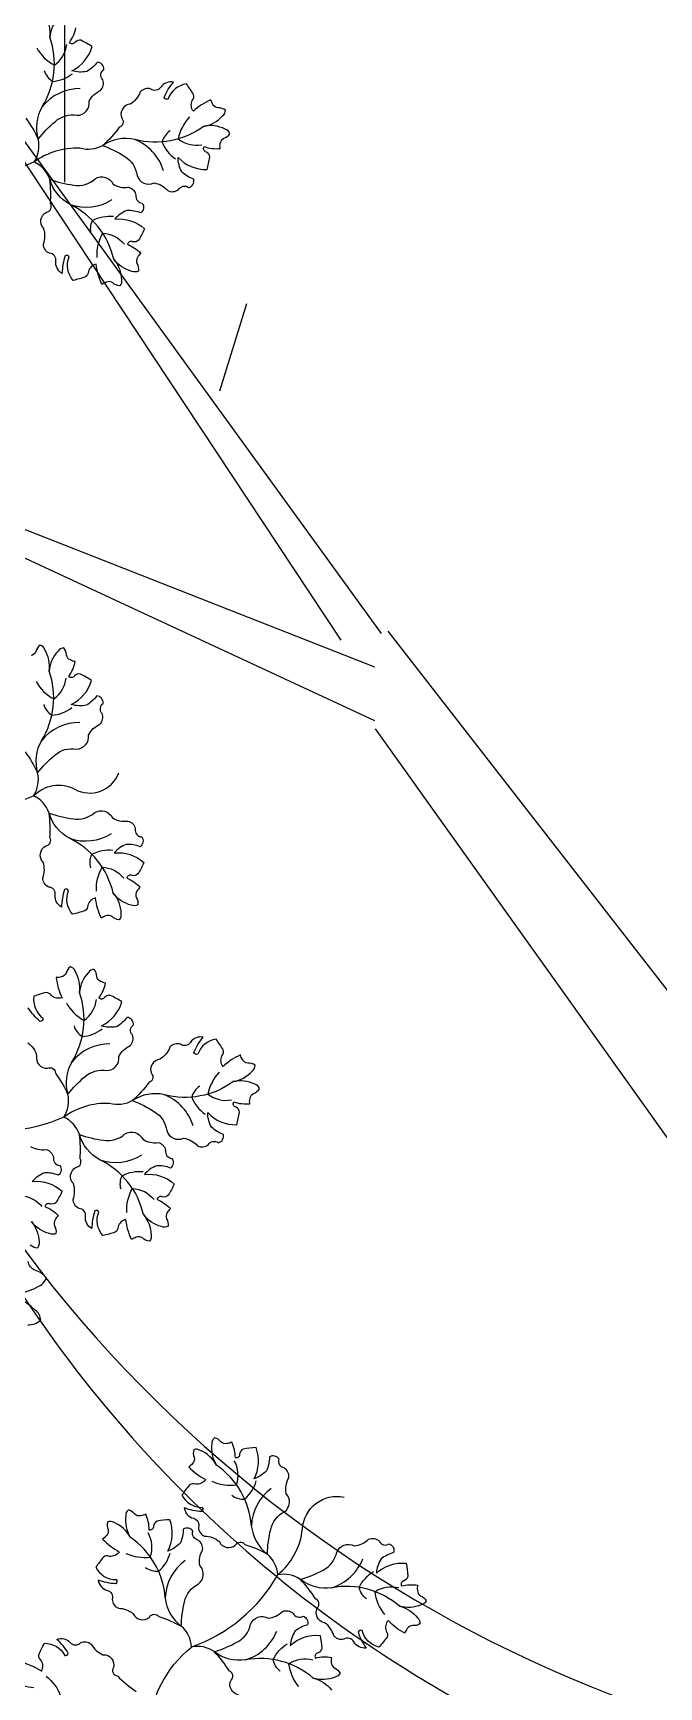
# Model space of a CAD drawing. Header units: millimetres. Extents: x 228.39 to 232.01, y 86.87 to 92.76.
# Drawn here: x 228.861 to 229.137, y 91.028 to 91.756 of the extents above; entities that cross this region are included whole.
import ezdxf

# ---------------------------------------------------------------- set-up
doc = ezdxf.new("R2010")
doc.units = ezdxf.units.MM
for name, color, linetype in [('62', 62, 'Continuous'), ('63', 63, 'Continuous'), ('CauleArvore', 253, 'Continuous')]:
    doc.layers.add(name, color=color, linetype=linetype)

msp = doc.modelspace()

# ---------------------------------------------------------------- linework, layer by layer
at = {"layer": '62'}
for points in [[(228.86286, 91.74912, 0.141386), (228.87064, 91.74142, 0.210123), (228.87613, 91.75059, 0.210123)], [(228.86623, 91.73905, 0.187629), (228.86981, 91.73429, 0.152006), (228.87865, 91.73766)], [(228.93024, 91.71865, 0.141386), (228.92518, 91.70894, 0.210123), (228.93556, 91.7064, 0.210123)], [(228.93635, 91.71448, -0.227943), (228.90604, 91.70871, 0.2044), (228.89197, 91.70612, -0.204998), (228.88185, 91.70482, 0.17301), (228.86178, 91.6988, 0.17301)], [(228.92161, 91.71246, 0.187629), (228.91813, 91.70763, 0.152006), (228.92396, 91.70018)], [(228.86178, 91.6988, -0.180253), (228.81256, 91.69565, 0.225144), (228.77452, 91.67593, -0.262685), (228.74733, 91.64893, -0.090654)], [(228.89683, 91.65597, 0.227943), (228.8776, 91.6801, -0.2044), (228.86861, 91.69122, 0.204998), (228.86178, 91.6988, 0.204998)], [(228.88696, 91.66711, -0.187629), (228.88747, 91.67304, -0.152006), (228.89674, 91.67489)], [(228.88948, 91.65679, -0.141386), (228.89196, 91.66745, -0.210123), (228.90149, 91.66261, -0.210123)], [(228.86259, 91.47012, 0.141386), (228.87037, 91.46242, 0.210123), (228.87586, 91.47159, 0.210123)], [(228.86596, 91.46005, 0.187629), (228.86954, 91.4553, 0.152006), (228.87838, 91.45867)], [(228.65872, 91.34614, -0.184108), (228.69255, 91.36024, 0.090654), (228.74411, 91.36925, 0.283578), (228.77425, 91.39694, -0.225144), (228.81229, 91.41665, 0.180253), (228.86151, 91.41981, -0.331613), (228.8797, 91.4227, 0.460523), (228.89899, 91.42989, 0.460523)], [(228.89655, 91.37698, 0.227943), (228.87732, 91.40111, -0.2044), (228.86833, 91.41223, 0.204998), (228.86151, 91.41981, 0.204998)], [(228.88669, 91.38811, -0.187629), (228.8872, 91.39404, -0.152006), (228.89647, 91.3959)], [(228.8892, 91.37779, -0.141386), (228.89169, 91.38846, -0.210123), (228.90122, 91.38361, -0.210123)], [(228.87593, 91.32864, 0.141386), (228.88371, 91.32094, 0.210123), (228.8892, 91.33011, 0.210123)], [(228.8793, 91.31857, 0.187629), (228.88288, 91.31382, 0.152006), (228.89172, 91.31718)], [(228.94942, 91.294, -0.227943), (228.91911, 91.28823, 0.2044), (228.90504, 91.28565, -0.204998), (228.89492, 91.28435, 0.17301), (228.87485, 91.27833, 0.17301)], [(228.94331, 91.29817, 0.141386), (228.93825, 91.28846, 0.210123), (228.94863, 91.28593, 0.210123)], [(228.93468, 91.29198, 0.187629), (228.9312, 91.28715, 0.152006), (228.93703, 91.27971)], [(228.87485, 91.27833, -0.180253), (228.82563, 91.27517, 0.225144), (228.78759, 91.25546, -0.262685), (228.7604, 91.22846, -0.090654)], [(228.90989, 91.2355, 0.227943), (228.89066, 91.25962, -0.2044), (228.88167, 91.27075, 0.204998), (228.87485, 91.27833, 0.204998)], [(228.90003, 91.24663, -0.187629), (228.90054, 91.25256, -0.152006), (228.90981, 91.25441)], [(228.85316, 91.2332, -0.141386), (228.85565, 91.24386, -0.210123), (228.86518, 91.23901, -0.210123)], [(228.90255, 91.23631, -0.141386), (228.90503, 91.24697, -0.210123), (228.91456, 91.24213, -0.210123)], [(228.94009, 91.11807, 0.141386), (228.95092, 91.11647, 0.210123), (228.94991, 91.12711, 0.210123)], [(228.94877, 91.11195, 0.187629), (228.95447, 91.11024, 0.152006), (228.95959, 91.11819)], [(228.88187, 90.92673, 0.19541), (228.88917, 90.94581, -0.16319), (228.90439, 90.96661, 0.283578), (228.91227, 91.00677, -0.225144), (228.93124, 91.04519, 0.180253), (228.96902, 91.07689, 0.200258), (228.97992, 91.09713, -0.457443), (228.99825, 91.11106)], [(228.90215, 91.0863, 0.141386), (228.91298, 91.08471, 0.210123), (228.91197, 91.09535, 0.210123)], [(228.91083, 91.08018, 0.187629), (228.91653, 91.07848, 0.152006), (228.92165, 91.08642)], [(229.02263, 91.06314, 0.227943), (228.99284, 91.07119, -0.2044), (228.97901, 91.07483, 0.204998), (228.96902, 91.07689, 0.204998)], [(229.00809, 91.06627, -0.187629), (229.00498, 91.07135, -0.152006), (229.01136, 91.07834)], [(229.01623, 91.05945, -0.141386), (229.01191, 91.06951, -0.210123), (229.02246, 91.07125, -0.210123)], [(228.98469, 91.03138, 0.227943), (228.9549, 91.03942, -0.2044), (228.94107, 91.04306, 0.204998), (228.93108, 91.04512, 0.204998)], [(228.97015, 91.03451, -0.187629), (228.96704, 91.03958, -0.152006), (228.97341, 91.04657)], [(228.97828, 91.02768, -0.141386), (228.97397, 91.03774, -0.210123), (228.98452, 91.03949, -0.210123)], [(228.86704, 91.03222, -0.141386), (228.8735, 91.02338, -0.210123), (228.86361, 91.01932, -0.210123)]]:
    msp.add_lwpolyline(points, format="xyb", dxfattribs=at)
for centre, radius, start, end in [((228.83505, 91.74197), 0.0356, 327.91772, 19.28079), ((228.88208, 91.70948), 0.02165, 90.016, 141.14851), ((228.88102, 91.71398), 0.01823, 150.11454, 196.323), ((228.85091, 91.70587), 0.01296, 326.96989, 13.30987), ((228.89804, 91.68858), 0.02165, 17.19638, 68.32889), ((228.88464, 91.70057), 0.02165, 251.00779, 302.1403), ((228.83478, 91.46297), 0.0356, 327.91772, 19.28079), ((228.88181, 91.43048), 0.02165, 90.016, 141.14851), ((228.88074, 91.43499), 0.01823, 150.11454, 196.323), ((228.85064, 91.42688), 0.01296, 326.96989, 13.30987), ((228.88437, 91.42158), 0.02165, 251.00779, 302.1403), ((228.84812, 91.32149), 0.0356, 327.91772, 19.28079), ((228.89515, 91.289), 0.02165, 90.016, 141.14851), ((228.89409, 91.2935), 0.01823, 150.11454, 196.323), ((228.86398, 91.28539), 0.01296, 326.96989, 13.30987), ((228.91111, 91.26811), 0.02165, 17.19638, 68.32889), ((228.89771, 91.2801), 0.02165, 251.00779, 302.1403), ((228.92192, 91.09583), 0.0356, 4.24468, 55.60775), ((228.97905, 91.09751), 0.02165, 126.34296, 177.47547), ((228.97553, 91.10051), 0.01823, 186.4415, 232.64996), ((228.88398, 91.06407), 0.0356, 4.24468, 55.60775), ((228.94111, 91.06575), 0.02165, 126.34296, 177.47547), ((228.95608, 91.07614), 0.01296, 3.29685, 49.63683), ((228.98639, 91.09186), 0.02165, 287.33475, 338.46726), ((228.93759, 91.06875), 0.01823, 186.4415, 232.64996), ((228.91814, 91.04438), 0.01296, 3.29685, 49.63683), ((228.94845, 91.0601), 0.02165, 287.33475, 338.46726)]:
    msp.add_arc(centre, radius, start, end, dxfattribs=at)
at = {"layer": '63'}
for points in [[(228.8726, 91.76246, 0.172046), (228.86865, 91.75372, 0.172046), (228.86674, 91.76312, 0.236152)], [(228.85807, 91.71812, -0.053606), (228.86352, 91.70886, -0.053038), (228.87108, 91.71666, -0.229968), (228.88063, 91.71936, 0.453009), (228.88599, 91.72551, -0.177588), (228.891, 91.73032, 0.302847), (228.89194, 91.73502, -0.444536), (228.89242, 91.73949, 0.420063), (228.88958, 91.74275, -0.102766), (228.88496, 91.73865, -0.124976), (228.87839, 91.73899, 0.21297), (228.88727, 91.74958, 0.034334), (228.88238, 91.75237, 0.263361), (228.8798, 91.75159, -0.496173), (228.87725, 91.75132, 0.105189), (228.88012, 91.75786, -0.101835)], [(228.8578, 91.43913, -0.053606), (228.86325, 91.42986, -0.053038), (228.87081, 91.43767, -0.229968), (228.88036, 91.44037, 0.453009), (228.88572, 91.44651, -0.177588), (228.89073, 91.45132, 0.302847), (228.89167, 91.45603, -0.444536), (228.89215, 91.4605, 0.420063), (228.88931, 91.46375, -0.102766), (228.88469, 91.45965, -0.124976), (228.87812, 91.46, 0.21297), (228.887, 91.47059, 0.034334), (228.88211, 91.47338, 0.263361), (228.87953, 91.4726, -0.496173), (228.87698, 91.47233, 0.105189), (228.87985, 91.47886, -0.101835), (228.8777, 91.47961, -0.254881), (228.87601, 91.48172, 0.174488), (228.87481, 91.48489, 0.236152), (228.87232, 91.48347, 0.172046), (228.86838, 91.47473, 0.172046), (228.86647, 91.48413, 0.236152), (228.86437, 91.48606, 0.174488), (228.8625, 91.48324, -0.254881), (228.86037, 91.48155, -0.101835)], [(228.85901, 91.3111, -0.177588), (228.86283, 91.30531, 0.507771), (228.86769, 91.2999, -0.55411), (228.87114, 91.29765, -0.053606), (228.87659, 91.28838, -0.053038), (228.88415, 91.29619, -0.229968), (228.8937, 91.29889, 0.453009), (228.89906, 91.30503, -0.177588), (228.90407, 91.30984, 0.302847), (228.90501, 91.31454, -0.444536), (228.90549, 91.31902, 0.420063), (228.90265, 91.32227, -0.102766), (228.89803, 91.31817, -0.124976), (228.89146, 91.31851, 0.21297), (228.90034, 91.32911, 0.034334), (228.89545, 91.3319, 0.263361), (228.89287, 91.33111, -0.496173), (228.89032, 91.33084, 0.105189), (228.89319, 91.33738, -0.101835), (228.89104, 91.33813, -0.254881), (228.88935, 91.34024, 0.174488), (228.88815, 91.34341, 0.236152), (228.88567, 91.34199, 0.172046), (228.88172, 91.33324, 0.172046), (228.87981, 91.34264, 0.236152), (228.87771, 91.34458, 0.174488), (228.87584, 91.34176, -0.254881), (228.87371, 91.34007, -0.101835), (228.87145, 91.33982, 0.081157), (228.87403, 91.33093, -0.26839), (228.86938, 91.33186, 0.263361), (228.86704, 91.3332, 0.034334), (228.86165, 91.33156, 0.28167), (228.86563, 91.3219, -0.447648), (228.86441, 91.32052, -0.080473), (228.85917, 91.32642, 0.299055)], [(228.86018, 91.26549, 0.177588), (228.86697, 91.26409, -0.302847), (228.87027, 91.26061, 0.444536), (228.87306, 91.25708, -0.420063), (228.87239, 91.25281, 0.102766), (228.8663, 91.25382, 0.124976), (228.86091, 91.25003, -0.21297), (228.87407, 91.24579, -0.034334), (228.87141, 91.24082, -0.263361), (228.86882, 91.24012, 0.496173), (228.86651, 91.23899, -0.105189), (228.87242, 91.23498, 0.101835), (228.871, 91.23321, 0.254881), (228.87069, 91.23051, -0.174488), (228.87136, 91.22719, -0.236152), (228.8685, 91.22708, -0.172046), (228.86051, 91.23238, -0.172046), (228.8639, 91.22341, -0.236152), (228.86315, 91.22065, -0.174488), (228.86006, 91.22204, 0.254881)], [(228.85895, 91.18691, 0.174488), (228.86465, 91.18895, 0.236152), (228.86218, 91.19343, 0.172046), (228.84669, 91.20074, 0.172046), (228.86353, 91.20386, 0.236152), (228.86706, 91.20755, 0.174488), (228.86207, 91.21098, -0.254881), (228.85912, 91.21482, -0.101835)], [(228.95177, 91.02405, -0.507771), (228.94852, 91.03056, 0.55411), (228.94769, 91.03459, 0.053606), (228.94107, 91.04306, 0.053038), (228.9511, 91.04723, 0.229968), (228.95712, 91.05512, -0.453009), (228.9648, 91.05786, 0.177588), (228.97111, 91.06075, -0.302847), (228.97583, 91.0599, 0.444536), (228.98017, 91.05871, -0.420063), (228.98216, 91.05487, 0.102766), (228.97665, 91.05208, 0.124976), (228.97456, 91.04584, -0.21297), (228.98767, 91.05022, -0.034334), (228.98847, 91.04464, -0.263361), (228.9868, 91.04253, 0.496173), (228.98561, 91.04026, -0.105189), (228.99274, 91.04053, 0.101835), (228.99265, 91.03826, 0.254881), (228.994, 91.03591, -0.174488), (228.9965, 91.03363, -0.236152), (228.99427, 91.03184, -0.172046), (228.98469, 91.03138, -0.172046), (228.99273, 91.02616, -0.236152)], [(228.86163, 91.02719, -0.172046), (228.85262, 91.03047, -0.236152), (228.85101, 91.03284, -0.174488), (228.85408, 91.03427, 0.254881), (228.85607, 91.03612, 0.101835), (228.85665, 91.03832, -0.081157), (228.86506, 91.03444, 0.26839), (228.86483, 91.03919, -0.263361), (228.86386, 91.0417, -0.034334), (228.86628, 91.04679, -0.28167), (228.87524, 91.04141, 0.447648), (228.87678, 91.04241, 0.080473), (228.87174, 91.04847, -0.299055), (228.87764, 91.04709, 0.444536), (228.88214, 91.04693, -0.302847), (228.8869, 91.04634, 0.177588), (228.89207, 91.04171, -0.507771), (228.89669, 91.03609, 0.55411), (228.8984, 91.03235, 0.053606), (228.90675, 91.02558, 0.053038)]]:
    msp.add_lwpolyline(points, format="xyb", dxfattribs=at)
for points in [[(228.91908, 91.72726, -0.080473), (228.92316, 91.734, 0.299055), (228.91753, 91.73175, -0.444536), (228.9131, 91.73093, 0.302847), (228.90849, 91.72963, -0.177588), (228.90407, 91.72428, 0.507771), (228.90035, 91.71803, -0.55411), (228.89921, 91.71407, -0.053606), (228.89197, 91.70612, -0.053038), (228.90166, 91.70121, -0.229968), (228.90706, 91.69288, 0.453009), (228.91452, 91.68957, -0.177588), (228.92059, 91.68622, 0.302847), (228.92536, 91.68671, -0.444536), (228.92978, 91.68756, 0.420063), (228.93205, 91.69124, -0.102766), (228.92676, 91.69444, -0.124976), (228.92515, 91.70082, 0.21297), (228.9379, 91.69546, 0.034334), (228.93912, 91.70096, 0.263361), (228.93761, 91.70319, -0.496173), (228.93659, 91.70555, 0.105189), (228.94369, 91.70474, -0.101835), (228.94376, 91.70701, -0.254881), (228.94529, 91.70926, 0.174488), (228.94796, 91.71134, 0.236152), (228.94586, 91.71329, 0.172046), (228.93635, 91.71448, 0.172046), (228.94476, 91.71908, 0.236152), (228.94599, 91.72166, 0.174488), (228.94274, 91.72261, -0.254881), (228.9405, 91.72414, -0.101835), (228.9396, 91.72623, 0.081157), (228.93187, 91.72114, -0.26839), (228.93138, 91.72586, 0.263361), (228.93197, 91.72849, 0.034334), (228.92881, 91.73316, 0.28167), (228.92075, 91.7265, -0.447648)], [(228.8754, 91.65753, 0.080473), (228.8741, 91.64975, -0.299055), (228.87129, 91.65513, 0.444536), (228.86847, 91.65864, -0.302847), (228.86582, 91.66263, 0.177588), (228.86596, 91.66957, -0.507771), (228.8672, 91.67674, 0.55411), (228.86892, 91.68048, 0.053606), (228.86861, 91.69122, 0.053038), (228.87916, 91.68864, 0.229968), (228.88868, 91.69143, -0.453009), (228.89649, 91.68909, 0.177588), (228.90329, 91.68768, -0.302847), (228.90659, 91.6842, 0.444536), (228.90938, 91.68067, -0.420063), (228.9087, 91.6764, 0.102766), (228.90261, 91.67741, 0.124976), (228.89723, 91.67362, -0.21297), (228.91039, 91.66938, -0.034334), (228.90773, 91.66442, -0.263361), (228.90513, 91.66371, 0.496173), (228.90283, 91.66258, -0.105189), (228.90874, 91.65858, 0.101835), (228.90731, 91.6568, 0.254881), (228.907, 91.65411, -0.174488), (228.90768, 91.65079, -0.236152), (228.90482, 91.65067, -0.172046), (228.89683, 91.65597, -0.172046), (228.90021, 91.647, -0.236152), (228.89946, 91.64424, -0.174488), (228.89638, 91.64563, 0.254881), (228.89368, 91.64593, 0.101835), (228.89163, 91.64494, -0.081157), (228.88909, 91.65384, 0.26839), (228.88564, 91.65057, -0.263361), (228.88437, 91.64819, -0.034334), (228.87894, 91.64671, -0.28167), (228.87716, 91.65701, 0.447648)], [(228.87513, 91.37853, 0.080473), (228.87383, 91.37076, -0.299055), (228.87102, 91.37614, 0.444536), (228.8682, 91.37965, -0.302847), (228.86555, 91.38364, 0.177588), (228.86569, 91.39058, -0.507771), (228.86693, 91.39774, 0.55411), (228.86865, 91.40149, 0.053606), (228.86833, 91.41223, 0.053038), (228.87889, 91.40964, 0.229968), (228.88841, 91.41244, -0.453009), (228.89622, 91.41009, 0.177588), (228.90301, 91.40869, -0.302847), (228.90631, 91.4052, 0.444536), (228.90911, 91.40168, -0.420063), (228.90843, 91.39741, 0.102766), (228.90234, 91.39842, 0.124976), (228.89696, 91.39463, -0.21297), (228.91012, 91.39039, -0.034334), (228.90746, 91.38542, -0.263361), (228.90486, 91.38472, 0.496173), (228.90255, 91.38359, -0.105189), (228.90846, 91.37958, 0.101835), (228.90704, 91.37781, 0.254881), (228.90673, 91.37511, -0.174488), (228.9074, 91.37179, -0.236152), (228.90455, 91.37168, -0.172046), (228.89655, 91.37698, -0.172046), (228.89994, 91.36801, -0.236152), (228.89919, 91.36525, -0.174488), (228.8961, 91.36664, 0.254881), (228.89341, 91.36694, 0.101835), (228.89136, 91.36595, -0.081157), (228.88881, 91.37484, 0.26839), (228.88537, 91.37158, -0.263361), (228.8841, 91.3692, -0.034334), (228.87867, 91.36772, -0.28167), (228.87689, 91.37802, 0.447648)], [(228.93215, 91.30678, -0.080473), (228.93623, 91.31353, 0.299055), (228.9306, 91.31128, -0.444536), (228.92617, 91.31045, 0.302847), (228.92156, 91.30915, -0.177588), (228.91714, 91.3038, 0.507771), (228.91342, 91.29755, -0.55411), (228.91228, 91.29359, -0.053606), (228.90504, 91.28565, -0.053038), (228.91473, 91.28073, -0.229968), (228.92013, 91.27241, 0.453009), (228.92759, 91.2691, -0.177588), (228.93366, 91.26574, 0.302847), (228.93843, 91.26623, -0.444536), (228.94285, 91.26709, 0.420063), (228.94511, 91.27076, -0.102766), (228.93983, 91.27396, -0.124976), (228.93822, 91.28035, 0.21297), (228.95097, 91.27499, 0.034334), (228.95219, 91.28049, 0.263361), (228.95068, 91.28272, -0.496173), (228.94966, 91.28508, 0.105189), (228.95676, 91.28426, -0.101835), (228.95683, 91.28654, -0.254881), (228.95835, 91.28878, 0.174488), (228.96103, 91.29086, 0.236152), (228.95893, 91.29281, 0.172046), (228.94942, 91.294, 0.172046), (228.95783, 91.2986, 0.236152), (228.95906, 91.30118, 0.174488), (228.95581, 91.30214, -0.254881), (228.95357, 91.30367, -0.101835), (228.95266, 91.30575, 0.081157), (228.94494, 91.30066, -0.26839), (228.94445, 91.30539, 0.263361), (228.94504, 91.30801, 0.034334), (228.94188, 91.31268, 0.28167), (228.93382, 91.30602, -0.447648)], [(228.88847, 91.23705, 0.080473), (228.88717, 91.22927, -0.299055), (228.88436, 91.23465, 0.444536), (228.88154, 91.23816, -0.302847), (228.87889, 91.24216, 0.177588), (228.87903, 91.24909, -0.507771), (228.88027, 91.25626, 0.55411), (228.88199, 91.26, 0.053606), (228.88167, 91.27075, 0.053038), (228.89223, 91.26816, 0.229968), (228.90175, 91.27096, -0.453009), (228.90956, 91.26861, 0.177588), (228.91635, 91.2672, -0.302847), (228.91965, 91.26372, 0.444536), (228.92245, 91.26019, -0.420063), (228.92177, 91.25593, 0.102766), (228.91568, 91.25694, 0.124976), (228.9103, 91.25315, -0.21297), (228.92346, 91.24891, -0.034334), (228.9208, 91.24394, -0.263361), (228.9182, 91.24323, 0.496173), (228.91589, 91.2421, -0.105189), (228.92181, 91.2381, 0.101835), (228.92038, 91.23632, 0.254881), (228.92007, 91.23363, -0.174488), (228.92075, 91.23031, -0.236152), (228.91789, 91.23019, -0.172046), (228.90989, 91.2355, -0.172046), (228.91328, 91.22652, -0.236152), (228.91253, 91.22376, -0.174488), (228.90944, 91.22516, 0.254881), (228.90675, 91.22546, 0.101835), (228.9047, 91.22447, -0.081157), (228.90215, 91.23336, 0.26839), (228.89871, 91.23009, -0.263361), (228.89744, 91.22772, -0.034334), (228.89201, 91.22623, -0.28167), (228.89023, 91.23654, 0.447648)], [(228.93561, 91.1047, -0.080473), (228.9279, 91.10635, 0.299055), (228.93188, 91.10176, -0.444536), (228.93411, 91.09785, 0.302847), (228.93685, 91.09392, -0.177588), (228.94335, 91.0915, 0.507771), (228.95048, 91.09003, -0.55411), (228.95459, 91.09026, -0.053606), (228.96447, 91.08602, -0.053038), (228.96594, 91.09679, -0.229968), (228.97203, 91.10462, 0.453009), (228.97271, 91.11275, -0.177588), (228.97389, 91.11959, 0.302847), (228.97186, 91.12393, -0.444536), (228.96961, 91.12782, 0.420063), (228.96539, 91.12876, -0.102766), (228.9641, 91.12272, -0.124976), (228.9586, 91.11911, 0.21297), (228.95948, 91.1329, 0.034334), (228.95388, 91.13225, 0.263361), (228.95227, 91.13009, -0.496173), (228.95037, 91.12836, 0.105189), (228.94882, 91.13533, -0.101835), (228.94664, 91.13466, -0.254881), (228.94402, 91.13536, 0.174488), (228.94118, 91.1372, 0.236152), (228.94003, 91.13459, 0.172046), (228.94203, 91.1252, 0.172046), (228.93492, 91.13165, 0.236152), (228.93208, 91.13196, 0.174488), (228.93224, 91.12858, -0.254881), (228.93153, 91.12596, -0.101835), (228.92986, 91.12442, 0.081157), (228.9372, 91.11879, -0.26839), (228.9329, 91.11678, 0.263361), (228.93022, 91.11647, 0.034334), (228.92685, 91.11196, 0.28167), (228.93578, 91.10653, -0.447648)], [(228.89767, 91.07293, -0.080473), (228.88996, 91.07458, 0.299055), (228.89394, 91.07, -0.444536), (228.89617, 91.06609, 0.302847), (228.89891, 91.06215, -0.177588), (228.90541, 91.05974, 0.507771), (228.91254, 91.05827, -0.55411), (228.91665, 91.05849, -0.053606), (228.92653, 91.05426, -0.053038), (228.928, 91.06502, -0.229968), (228.93409, 91.07286, 0.453009), (228.93477, 91.08098, -0.177588), (228.93595, 91.08782, 0.302847), (228.93392, 91.09217, -0.444536), (228.93166, 91.09606, 0.420063), (228.92745, 91.097, -0.102766), (228.92616, 91.09096, -0.124976), (228.92066, 91.08734, 0.21297), (228.92154, 91.10114, 0.034334), (228.91594, 91.10049, 0.263361), (228.91433, 91.09833, -0.496173), (228.91243, 91.0966, 0.105189), (228.91088, 91.10357, -0.101835), (228.9087, 91.10289, -0.254881), (228.90608, 91.10359, 0.174488), (228.90324, 91.10544, 0.236152), (228.90208, 91.10282, 0.172046), (228.90409, 91.09344, 0.172046), (228.89698, 91.09988, 0.236152), (228.89414, 91.1002, 0.174488), (228.8943, 91.09681, -0.254881), (228.89359, 91.09419, -0.101835), (228.89192, 91.09265, 0.081157), (228.89926, 91.08702, -0.26839), (228.89496, 91.08502, 0.263361), (228.89228, 91.08471, 0.034334), (228.88891, 91.08019, 0.28167), (228.89784, 91.07476, -0.447648)], [(229.00444, 91.0517, 0.080473), (229.00801, 91.04467, -0.299055), (229.00256, 91.04734, 0.444536), (228.99821, 91.0485, -0.302847), (228.9937, 91.05014, 0.177588), (228.98971, 91.05581, -0.507771), (228.98646, 91.06232, 0.55411), (228.98563, 91.06636, 0.053606), (228.97901, 91.07483, 0.053038), (228.98905, 91.079, 0.229968), (228.99506, 91.08689, -0.453009), (229.00274, 91.08963, 0.177588), (229.00905, 91.09252, -0.302847), (229.01377, 91.09167, 0.444536), (229.01811, 91.09048, -0.420063), (229.0201, 91.08664, 0.102766), (229.01459, 91.08385, 0.124976), (229.0125, 91.07761, -0.21297), (229.02561, 91.08198, -0.034334), (229.02641, 91.07641, -0.263361), (229.02474, 91.0743, 0.496173), (229.02355, 91.07202, -0.105189), (229.03068, 91.0723, 0.101835), (229.03059, 91.07003, 0.254881), (229.03194, 91.06767, -0.174488), (229.03444, 91.06539, -0.236152), (229.03221, 91.06361, -0.172046), (229.02263, 91.06314, -0.172046), (229.03067, 91.05792, -0.236152), (229.0317, 91.05525, -0.174488), (229.02839, 91.05455, 0.254881), (229.02604, 91.05319, 0.101835), (229.02498, 91.05118, -0.081157), (229.01766, 91.05684, 0.26839), (229.01682, 91.05217, -0.263361), (229.0172, 91.0495, -0.034334), (229.0137, 91.04509, -0.28167), (229.00617, 91.05233, 0.447648)]]:
    msp.add_lwpolyline(points, format="xyb", close=True, dxfattribs=at)
at = {"layer": 'CauleArvore'}
for p, q in [((228.87532, 91.68988), (228.87532, 91.83512)), ((229.01481, 91.49129), (228.81893, 91.76102)), ((228.997, 91.48833), (228.84564, 91.71656)), ((228.94358, 91.598), (228.95545, 91.63653)), ((229.01184, 91.47647), (228.76254, 91.57428)), ((229.01184, 91.45276), (228.80112, 91.55057)), ((229.01757, 91.49234), (229.37352, 91.03451)), ((229.34656, 90.98064), (229.01218, 91.44925))]:
    msp.add_line(p, q, dxfattribs=at)
for centre, radius, start, end in [((229.32673, 91.57082), 0.58593, 213.02932, 273.47223), ((229.31993, 91.50611), 0.55525, 213.17504, 249.16919)]:
    msp.add_arc(centre, radius, start, end, dxfattribs=at)

doc.saveas('drawing.dxf')
